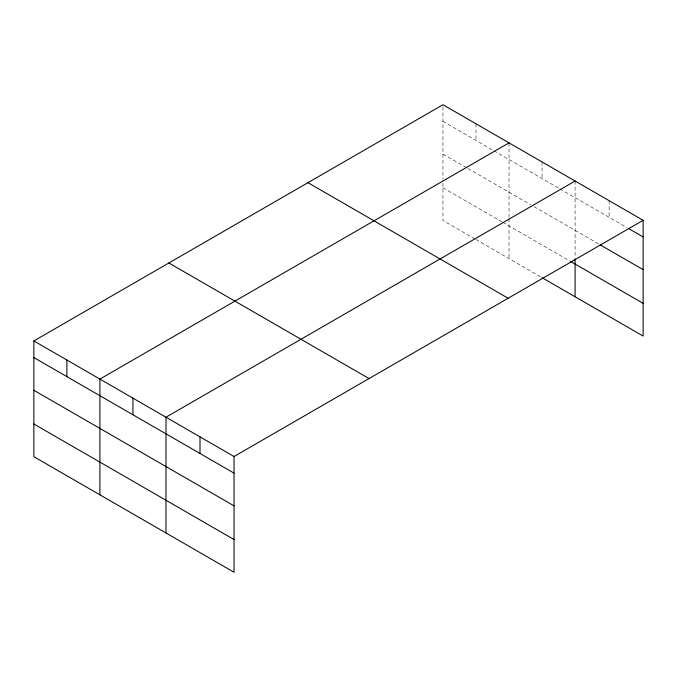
<?xml version="1.0" encoding="UTF-8"?>
<svg xmlns="http://www.w3.org/2000/svg" width="677" height="677" viewBox="0 0 677 677"><rect width="100%" height="100%" fill="white"/><g stroke="black" fill="none" stroke-linecap="round" stroke-linejoin="round"><path stroke-width="0.51" stroke-dasharray="3.38 2.54" d="M442.961 121.361L492.958 150.226M493.846 150.743L559.016 188.367M559.913 188.883L627.029 227.633M442.961 154.077L467.071 167.989M467.959 168.505L530.455 204.589M534.026 206.646L598.375 243.796M442.961 187.774L501.885 221.794M502.774 222.31L569.729 260.967M475.102 239.049L442.961 220.49L442.961 180.404M475.999 239.556L542.057 277.697M609.122 200.663L609.122 217.292M575.086 181.013L575.086 257.742M542.057 161.947L542.057 178.576M509.028 142.872L509.028 217.495M509.028 218.544L509.028 258.631M475.999 123.806L475.999 140.435M442.961 106.814L442.961 179.354"/><path stroke-width="1.02" d="M33.85 340.937L234.039 456.51L234.039 572.268L33.85 456.687L33.85 340.937L442.961 104.732L643.15 220.313L643.15 336.063L542.057 277.697M509.028 142.872L99.908 379.078L99.908 494.828M575.086 181.013L165.975 417.218L165.975 532.968M234.039 456.51L643.15 220.313M628.823 228.665L643.15 236.942M600.16 244.837L643.15 269.649M570.626 261.483L643.15 303.355M307.959 182.68L508.139 298.252M168.861 262.989L369.041 378.561M33.85 357.566L234.039 473.138M33.85 390.274L234.039 505.854M33.85 423.98L234.039 539.552M575.086 258.792L575.086 296.771M200.003 436.86L200.003 453.488M132.937 398.144L132.937 414.773M66.879 360.003L66.879 376.632"/></g></svg>
